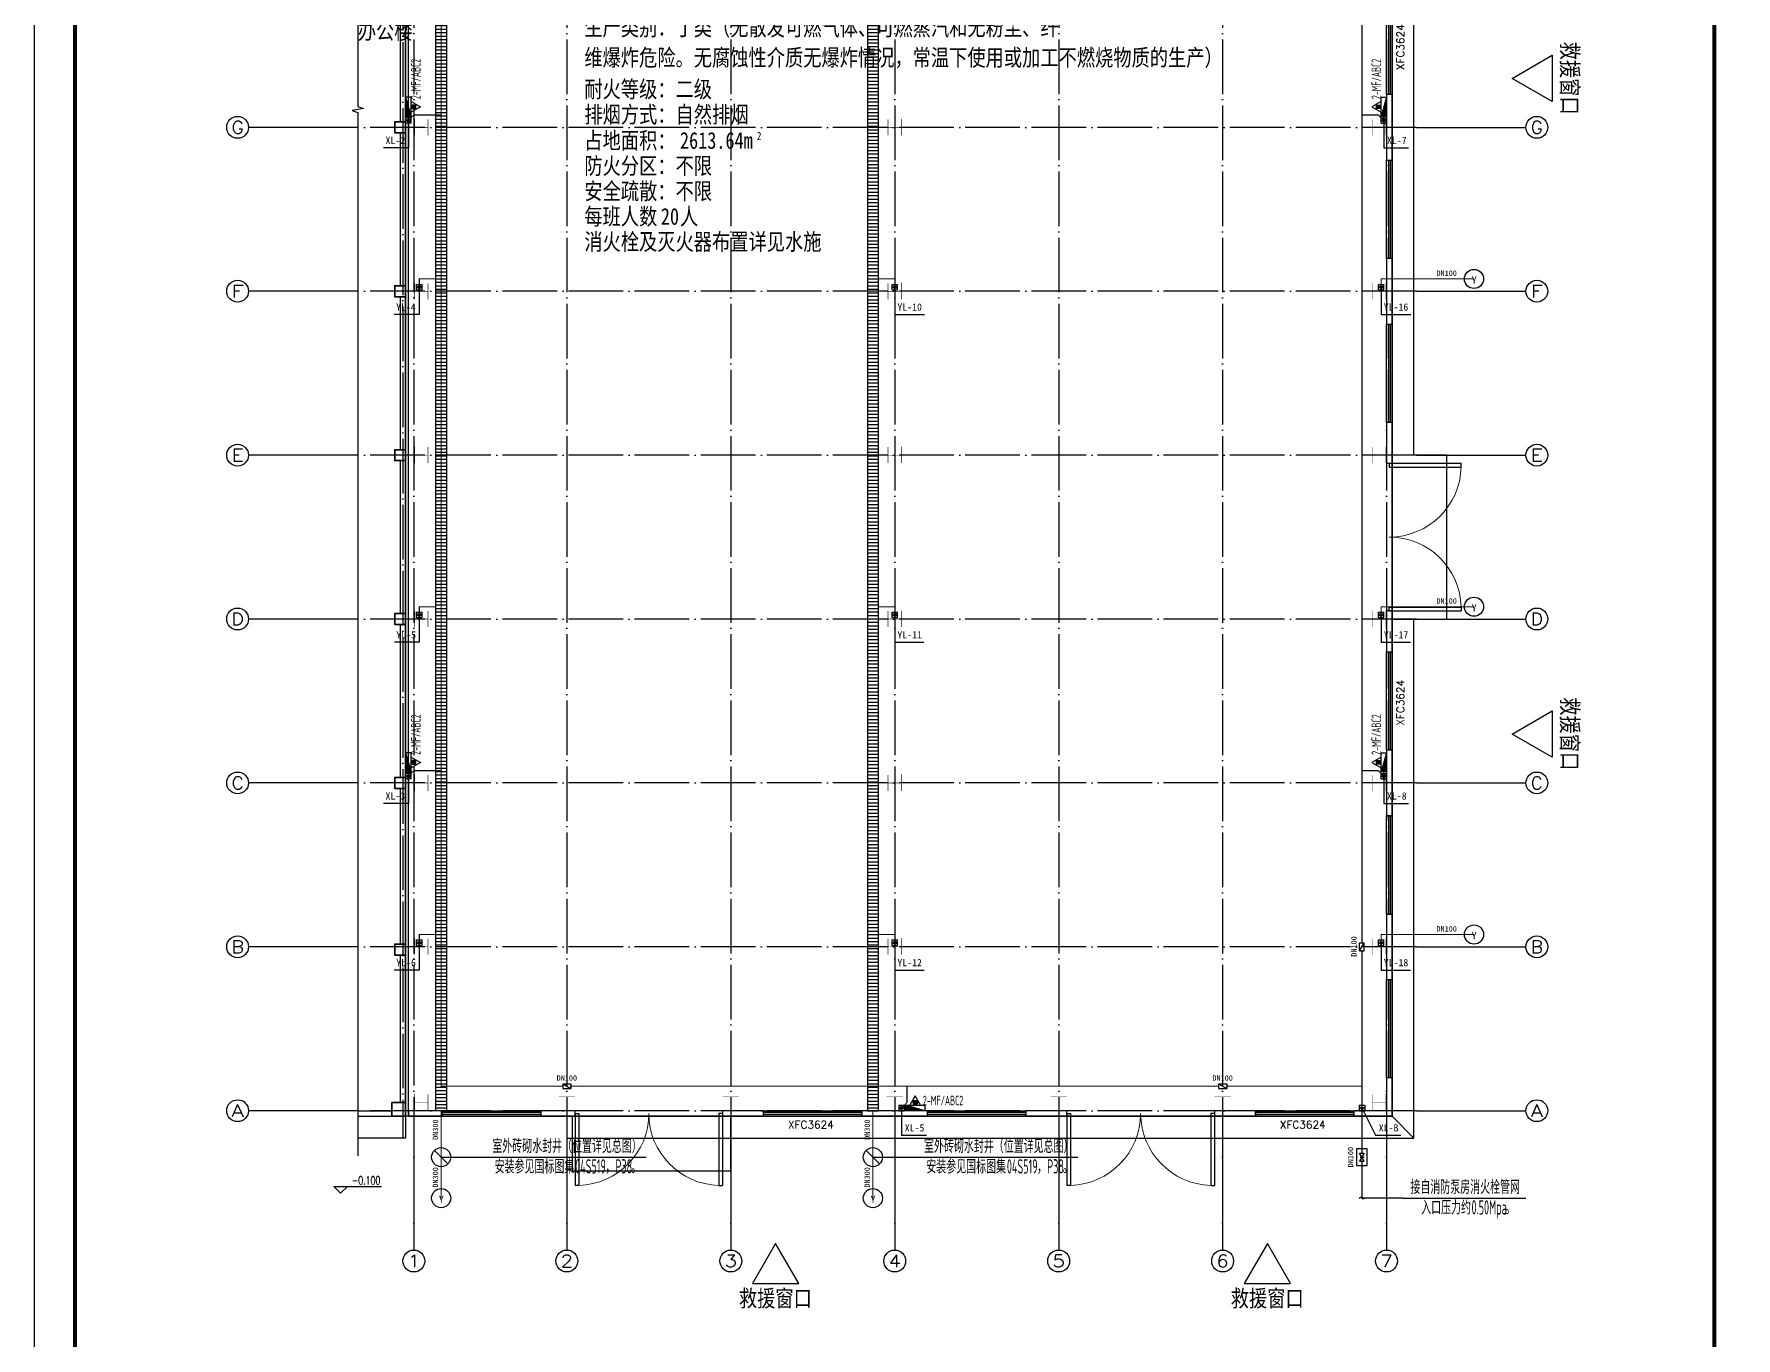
# Model space of a CAD drawing. Extents: x 12300 to 361047, y -1498650 to 1244242.
# Drawn here: x 230047 to 292334, y -12173 to 35561 of the extents above; entities that cross this region are included whole.
import ezdxf
from ezdxf.enums import TextEntityAlignment as Align

# ---------------------------------------------------------------- set-up
doc = ezdxf.new("R2010")
doc.units = 0
doc.header["$LTSCALE"] = 1000
doc.header["$MEASUREMENT"] = 0
doc.linetypes.add('DOTE', pattern=[2.42, 2, -0.2, 0.02, -0.2])
doc.layers.get('0').update_dxf_attribs({"color": 8, "linetype": 'CONTINUOUS'})
for name, color, linetype in [('00-辅助线', 8, 'CONTINUOUS'), ('AXIS', 8, 'CONTINUOUS'), ('AXIS_TEXT', 8, 'CONTINUOUS'), ('COLUMN', 9, 'CONTINUOUS'), ('DIM_ELEV', 8, 'CONTINUOUS'), ('DIM_SYMB', 8, 'CONTINUOUS'), ('DIM_消防', 1, 'CONTINUOUS'), ('DIM_雨水', 4, 'CONTINUOUS'), ('DOTE', 250, 'CONTINUOUS'), ('EQUIP_消火栓', 7, 'CONTINUOUS'), ('EQUIP_消防', 7, 'CONTINUOUS'), ('EQUIP_灭火器', 7, 'CONTINUOUS'), ('GROUND', 8, 'CONTINUOUS'), ('PIPE-消防', 1, 'TG_X'), ('PIPE-雨水', 4, 'TG_Y'), ('PUB_TEXT', 8, 'CONTINUOUS'), ('RAIL', 8, 'CONTINUOUS'), ('TEXT', 3, 'CONTINUOUS'), ('TEXT_消防', 1, 'CONTINUOUS'), ('TEXT_灭火器', 7, 'CONTINUOUS'), ('TEXT_雨水', 4, 'CONTINUOUS'), ('TWT_TITLE', 7, 'CONTINUOUS'), ('VALVE_消防', 7, 'CONTINUOUS'), ('VALVE_给水', 7, 'CONTINUOUS'), ('VPIPE-消防', 1, 'TG_X'), ('VPIPE-雨水', 4, 'TG_Y'), ('WALL', 8, 'CONTINUOUS'), ('WELL_TEXT', 7, 'CONTINUOUS'), ('WELL_雨水', 4, 'CONTINUOUS'), ('WINDOW', 8, 'CONTINUOUS'), ('WINDOW_TEXT', 8, 'CONTINUOUS'), ('集水坑', 6, 'CONTINUOUS')]:
    doc.layers.add(name, color=color, linetype=linetype)
doc.layers.add('柱', color=9, linetype='CONTINUOUS', lineweight=35)
doc.styles.add('_TCH_AXIS', font='COMPLEX', dxfattribs={"bigfont": 'GBCBIG'})
doc.styles.add('_TCH_DIM', font='SIMPLEX', dxfattribs={"bigfont": 'GBCBIG'})
doc.styles.add('_TCH_WINDOW', font='simplex_.ttf', dxfattribs={"height": 3.5, "bigfont": 'GBCBIG'})
doc.styles.add('_TWT_PIPEDN', font='', dxfattribs={"height": 3.5})
doc.styles.add('_TWT_SERIAL', font='', dxfattribs={"height": 3.5})
doc.styles.add('COMPLEX', font='COMPLEX')
doc.styles.get("Standard").update_dxf_attribs({"font": 'GBENOR', "bigfont": 'GBCBIG'})
doc.styles.add('TG_LINETYPE', font='', dxfattribs={"height": 1.5})
doc.styles.add('宋体(0.8)', font='', dxfattribs={"width": 0.8})
doc.styles.get('_TWT_PIPEDN').set_extended_font_data('SimSun')
doc.styles.get('_TWT_SERIAL').set_extended_font_data('SimSun')
doc.styles.get('TG_LINETYPE').set_extended_font_data('SimSun')
doc.styles.get('宋体(0.8)').set_extended_font_data('SimSun')
doc.linetypes.add('TG_RH', pattern='A,2,-0.3,["RH",TG_LINETYPE,S=0.1,R=0,X=-0.25,Y=-0.075],0', length=2.3)
doc.linetypes.add('TG_X', pattern='A,2,-0.3,["X",TG_LINETYPE,S=0.1,R=0,X=-0.2,Y=-0.075],0', length=2.3)
doc.linetypes.add('TG_Y', pattern='A,2,-0.3,["Y",TG_LINETYPE,S=0.1,R=0,X=-0.2,Y=-0.075],0', length=2.3)

# ---------------------------------------------------------------- blocks, each defined once
blk = doc.blocks.new('$WINLIB2D$00000001')
at = {"color": 0}
for points in [[(-0.5, 0.5), (-0.5, -0.5)], [(-0.5, 0.5), (0.5, 0.5)], [(0.5, -0.5), (0.5, 0.5)], [(0.5, 0.167), (-0.5, 0.167)], [(0.5, -0.167), (-0.5, -0.167)], [(-0.5, -0.5), (0.5, -0.5)]]:
    blk.add_lwpolyline(points, dxfattribs=at)
blk = doc.blocks.new('$DorLib2D$00000002')
for p, q in [((-0.5, 0), (-0.5, 0.4875)), ((-0.475, 0.4875), (-0.5, 0.4875)), ((-0.475, 0), (-0.475, 0.4875)), ((0.475, 0), (0.475, 0.4875)), ((0.475, 0.4875), (0.5, 0.4875)), ((0.5, 0), (0.5, 0.4875)), ((-0.5, 0), (-0.475, 0)), ((0.5, 0), (0.475, 0))]:
    blk.add_line(p, q)
at = {"lineweight": 13}
for centre, start, end in [((-0.4875, 0), 0, 88.53072), ((0.4875, 0), 91.46928, 180)]:
    blk.add_arc(centre, 0.4875, start, end, dxfattribs=at)
blk = doc.blocks.new('_FZHK')
blk.add_lwpolyline([(-0.5, -0.5), (0.5, -0.5), (0.5, 0.5), (-0.5, 0.5)], close=True)
blk = doc.blocks.new('_AXISO')
blk.add_circle((0, 0), 0.5)
at = {"layer": 'AXIS_TEXT', "style": 'COMPLEX', "width": 1.041667}
blk.add_attdef('A', text='', height=0.56, dxfattribs=at).set_placement((-0.25, -0.28), (0.25, -0.28), align=Align.FIT)
blk = doc.blocks.new('1F-CF')
h = blk.add_hatch()
h.set_pattern_fill('ANSI31', color=256, scale=80, angle=495, style=0)
h.set_pattern_definition([(180, (1167489.4, 93781.66), (-6e-14, -127), [])])
h.paths.add_polyline_path([(406204, -8420), (406604, -8420), (406604, 63580), (406204, 63580)])
h = blk.add_hatch()
h.set_pattern_fill('ANSI31', color=256, scale=80, angle=495, style=0)
h.set_pattern_definition([(180, (1167789.4, 93781.66), (-6e-14, -127), [])])
h.paths.add_polyline_path([(422404, -8420), (422004, -8420), (422004, 63580), (422404, 63580)])
for points in [[(406604, 63580), (406604, -8420), (406204, -8420), (406204, 63580)], [(422004, 63580), (422004, -8420), (422404, -8420), (422404, 63580)]]:
    blk.add_lwpolyline(points)
at = {"flags": 128}
for points in [[(445600, 29370), (447066, 30216), (447066, 28523)], [(445600, 5370), (447066, 6216), (447066, 4523)], [(418644, -13275), (417798, -14742), (419491, -14742)], [(436644, -13275), (435798, -14742), (437491, -14742)]]:
    blk.add_lwpolyline(points, close=True, dxfattribs=at)
at = {"ltscale": 10, "const_width": 20}
for points in [[(405432, 27306), (405432, 27891)], [(405432, 27306), (405432, 27891)], [(405432, 27306), (405432, 27891)], [(405432, 27304), (405432, 27889)], [(405432, 27288), (405432, 27873)], [(405432, 27288), (405432, 27873)], [(405919, 27580), (405432, 27580)], [(405919, 27288), (405919, 27873)], [(422760, 27288), (422760, 27873)], [(422760, 27580), (423248, 27580)], [(423248, 27306), (423248, 27891)], [(423248, 27306), (423248, 27891)], [(423248, 27306), (423248, 27891)], [(423248, 27304), (423248, 27889)], [(423248, 27288), (423248, 27873)], [(423248, 27288), (423248, 27873)], [(440488, 27288), (440488, 27873)], [(440488, 27580), (440976, 27580)], [(440976, 27306), (440976, 27891)], [(440976, 27306), (440976, 27891)], [(440976, 27306), (440976, 27891)], [(440976, 27304), (440976, 27889)], [(440976, 27288), (440976, 27873)], [(440976, 27288), (440976, 27873)], [(405432, 21306), (405432, 21891)], [(405432, 21306), (405432, 21891)], [(405432, 21306), (405432, 21891)], [(405432, 21304), (405432, 21889)], [(405432, 21288), (405432, 21873)], [(405432, 21288), (405432, 21873)], [(405919, 21288), (405919, 21873)], [(422760, 21288), (422760, 21873)], [(423248, 21306), (423248, 21891)], [(423248, 21306), (423248, 21891)], [(423248, 21306), (423248, 21891)], [(423248, 21304), (423248, 21889)], [(423248, 21288), (423248, 21873)], [(423248, 21288), (423248, 21873)], [(440488, 21288), (440488, 21873)], [(440976, 21306), (440976, 21891)], [(440976, 21306), (440976, 21891)], [(440976, 21306), (440976, 21891)], [(440976, 21304), (440976, 21889)], [(440976, 21288), (440976, 21873)], [(440976, 21288), (440976, 21873)], [(405919, 21580), (405432, 21580)], [(422760, 21580), (423248, 21580)], [(440488, 21580), (440976, 21580)], [(405432, 15306), (405432, 15891)], [(405432, 15306), (405432, 15891)], [(405432, 15306), (405432, 15891)], [(405432, 15304), (405432, 15889)], [(405432, 15288), (405432, 15873)], [(405432, 15288), (405432, 15873)], [(405919, 15580), (405432, 15580)], [(405919, 15288), (405919, 15873)], [(422760, 15288), (422760, 15873)], [(422760, 15580), (423248, 15580)], [(423248, 15306), (423248, 15891)], [(423248, 15306), (423248, 15891)], [(423248, 15306), (423248, 15891)], [(423248, 15304), (423248, 15889)], [(423248, 15288), (423248, 15873)], [(423248, 15288), (423248, 15873)], [(440488, 15288), (440488, 15873)], [(440488, 15580), (440976, 15580)], [(440976, 15306), (440976, 15891)], [(440976, 15306), (440976, 15891)], [(440976, 15306), (440976, 15891)], [(440976, 15304), (440976, 15889)], [(440976, 15288), (440976, 15873)], [(440976, 15288), (440976, 15873)], [(405432, 9306), (405432, 9891)], [(405432, 9306), (405432, 9891)], [(405432, 9306), (405432, 9891)], [(405432, 9304), (405432, 9889)], [(405432, 9288), (405432, 9873)], [(405432, 9288), (405432, 9873)], [(405919, 9580), (405432, 9580)], [(405919, 9288), (405919, 9873)], [(422760, 9288), (422760, 9873)], [(422760, 9580), (423248, 9580)], [(423248, 9306), (423248, 9891)], [(423248, 9306), (423248, 9891)], [(423248, 9306), (423248, 9891)], [(423248, 9304), (423248, 9889)], [(423248, 9288), (423248, 9873)], [(423248, 9288), (423248, 9873)], [(440488, 9288), (440488, 9873)], [(440488, 9580), (440976, 9580)], [(440976, 9306), (440976, 9891)], [(440976, 9306), (440976, 9891)], [(440976, 9306), (440976, 9891)], [(440976, 9304), (440976, 9889)], [(440976, 9288), (440976, 9873)], [(440976, 9288), (440976, 9873)], [(405432, 3306), (405432, 3891)], [(405432, 3306), (405432, 3891)], [(405432, 3306), (405432, 3891)], [(405432, 3304), (405432, 3889)], [(405432, 3288), (405432, 3873)], [(405432, 3288), (405432, 3873)], [(405919, 3288), (405919, 3873)], [(422760, 3288), (422760, 3873)], [(423248, 3306), (423248, 3891)], [(423248, 3306), (423248, 3891)], [(423248, 3306), (423248, 3891)], [(423248, 3304), (423248, 3889)], [(423248, 3288), (423248, 3873)], [(423248, 3288), (423248, 3873)], [(440488, 3288), (440488, 3873)], [(440976, 3306), (440976, 3891)], [(440976, 3306), (440976, 3891)], [(440976, 3306), (440976, 3891)], [(440976, 3304), (440976, 3889)], [(440976, 3288), (440976, 3873)], [(440976, 3288), (440976, 3873)], [(405919, 3580), (405432, 3580)], [(422760, 3580), (423248, 3580)], [(440488, 3580), (440976, 3580)], [(405432, -2694), (405432, -2109)], [(405432, -2694), (405432, -2109)], [(405432, -2694), (405432, -2109)], [(405432, -2696), (405432, -2111)], [(405432, -2712), (405432, -2127)], [(405432, -2712), (405432, -2127)], [(405919, -2420), (405432, -2420)], [(405919, -2712), (405919, -2127)], [(422760, -2712), (422760, -2127)], [(422760, -2420), (423248, -2420)], [(423248, -2694), (423248, -2109)], [(423248, -2694), (423248, -2109)], [(423248, -2694), (423248, -2109)], [(423248, -2696), (423248, -2111)], [(423248, -2712), (423248, -2127)], [(423248, -2712), (423248, -2127)], [(440488, -2712), (440488, -2127)], [(440488, -2420), (440976, -2420)], [(440976, -2694), (440976, -2109)], [(440976, -2694), (440976, -2109)], [(440976, -2694), (440976, -2109)], [(440976, -2696), (440976, -2111)], [(440976, -2712), (440976, -2127)], [(440976, -2712), (440976, -2127)], [(405432, -8381), (405432, -7796)], [(405432, -8381), (405432, -7796)], [(405432, -8381), (405432, -7796)], [(405432, -8383), (405432, -7798)], [(405432, -8399), (405432, -7814)], [(405432, -8399), (405432, -7815)], [(405919, -8107), (405432, -8107)], [(405919, -8399), (405919, -7814)], [(411296, -7910), (410711, -7910)], [(411004, -7910), (411004, -8398)], [(417296, -7910), (416711, -7910)], [(417004, -7910), (417004, -8398)], [(423296, -7910), (422711, -7910)], [(423004, -7910), (423004, -8398)], [(429296, -7910), (428711, -7910)], [(429004, -7910), (429004, -8398)], [(435296, -7910), (434711, -7910)], [(435004, -7910), (435004, -8398)], [(440488, -8399), (440488, -7814)], [(440488, -8107), (440976, -8107)], [(440976, -8381), (440976, -7796)], [(440976, -8381), (440976, -7796)], [(440976, -8381), (440976, -7796)], [(440976, -8383), (440976, -7798)], [(440976, -8399), (440976, -7814)], [(440976, -8399), (440976, -7815)], [(411278, -8398), (410693, -8398)], [(411278, -8398), (410693, -8398)], [(411278, -8398), (410693, -8398)], [(411280, -8398), (410695, -8398)], [(411296, -8398), (410711, -8398)], [(411296, -8398), (410711, -8398)], [(417278, -8398), (416693, -8398)], [(417278, -8398), (416693, -8398)], [(417278, -8398), (416693, -8398)], [(417280, -8398), (416695, -8398)], [(417296, -8398), (416711, -8398)], [(417296, -8398), (416711, -8398)], [(423278, -8398), (422693, -8398)], [(423278, -8398), (422693, -8398)], [(423278, -8398), (422693, -8398)], [(423280, -8398), (422695, -8398)], [(423296, -8398), (422711, -8398)], [(423296, -8398), (422711, -8398)], [(429278, -8398), (428693, -8398)], [(429278, -8398), (428693, -8398)], [(429278, -8398), (428693, -8398)], [(429280, -8398), (428695, -8398)], [(429296, -8398), (428711, -8398)], [(429296, -8398), (428711, -8398)], [(435278, -8398), (434693, -8398)], [(435278, -8398), (434693, -8398)], [(435278, -8398), (434693, -8398)], [(435280, -8398), (434695, -8398)], [(435296, -8398), (434711, -8398)], [(435296, -8398), (434711, -8398)]]:
    blk.add_lwpolyline(points, dxfattribs=at)
at = {"layer": 'AXIS'}
for p, q in [((403354, 27580), (399354, 27580)), ((442104, 27580), (446104, 27580)), ((403354, 21580), (399354, 21580)), ((442104, 21580), (446104, 21580)), ((403354, 15580), (399354, 15580)), ((442104, 15580), (446104, 15580)), ((403354, 9580), (399354, 9580)), ((442104, 9580), (446104, 9580)), ((403354, 3580), (399354, 3580)), ((442104, 3580), (446104, 3580)), ((403354, -2420), (399354, -2420)), ((442104, -2420), (446104, -2420)), ((403354, -8420), (399354, -8420)), ((442104, -8420), (446104, -8420)), ((405404, -9520), (405404, -13520)), ((411004, -9520), (411004, -13520)), ((417004, -9520), (417004, -13520)), ((423004, -9520), (423004, -13520)), ((429004, -9520), (429004, -13520)), ((435004, -9520), (435004, -13520)), ((441004, -9520), (441004, -13520))]:
    blk.add_line(p, q, dxfattribs=at)
at = {"layer": 'DIM_ELEV'}
for p, q in [((402725, -11438), (402475, -11188)), ((402475, -11188), (404225, -11188)), ((402725, -11438), (402975, -11188))]:
    blk.add_line(p, q, dxfattribs=at)
at = {"layer": 'DIM_SYMB'}
blk.add_lwpolyline([(403354, 66533), (403354, 28344), (403564, 28268), (403144, 28194), (403354, 28119), (403354, -10070)], dxfattribs=at)
at = {"layer": 'DOTE', "linetype": 'DOTE'}
for p, q in [((405004, 64580), (405004, -9420)), ((405404, 64680), (405404, -13520)), ((411004, 64680), (411004, -13520)), ((417004, 64680), (417004, -13520)), ((423004, 64680), (423004, -13520)), ((429004, 64680), (429004, -13520)), ((435004, 64680), (435004, -13520)), ((441004, 64680), (441004, -13520)), ((442104, 27580), (403354, 27580)), ((442104, 21580), (403354, 21580)), ((442104, 15580), (403354, 15580)), ((442104, 9580), (403354, 9580)), ((442104, 3580), (403354, 3580)), ((442104, -2420), (403354, -2420)), ((442104, -8420), (403354, -8420))]:
    blk.add_line(p, q, dxfattribs=at)
at = {"layer": 'GROUND'}
for p, q in [((441204, -8620), (441204, 63780)), ((442004, 15580), (442004, 39580)), ((442004, -8620), (442004, 9580)), ((403354, -8620), (404704, -8620)), ((405104, -8620), (405104, -9420)), ((405204, -8620), (441204, -8620)), ((441204, -8620), (442004, -9420)), ((442004, -9420), (442004, -8620)), ((405104, -9420), (403354, -9420)), ((411004, -9420), (442004, -9420))]:
    blk.add_line(p, q, dxfattribs=at)
blk.add_lwpolyline([(405104, 63780), (441204, 63780), (441204, -8620), (405104, -8620)], close=True, dxfattribs=at)
at = {"layer": 'RAIL', "ltscale": 0.5}
for p, q in [((405104, -8620), (405104, 63780)), ((405204, -8620), (405204, 63780)), ((405204, -8620), (405204, -8420))]:
    blk.add_line(p, q, dxfattribs=at)
for points in [[(441204, 15580), (441204, 9580), (443204, 9580), (443204, 15580)], [(411204, -10620), (417004, -10620), (417004, -8620), (411204, -8620)]]:
    blk.add_lwpolyline(points, close=True, dxfattribs=at)
at = {"layer": 'WALL'}
for p, q in [((404904, 33380), (404904, 27780)), ((405104, 33380), (405104, 27780)), ((441204, 28780), (441004, 28780)), ((441004, 28780), (441004, 26380)), ((441204, 26380), (441204, 28780)), ((404904, 27380), (404904, 21780)), ((405104, 27380), (405104, 21780)), ((441004, 26380), (441204, 26380)), ((441204, 22780), (441004, 22780)), ((441004, 22780), (441004, 20380)), ((441204, 20380), (441204, 22780)), ((404904, 21380), (404904, 15780)), ((405104, 21380), (405104, 15780)), ((441004, 20380), (441204, 20380)), ((441204, 16780), (441004, 16780)), ((441004, 16780), (441004, 15280)), ((441204, 15280), (441204, 16780)), ((404904, 15380), (404904, 9780)), ((405104, 15380), (405104, 9780)), ((441004, 15280), (441204, 15280)), ((404904, 9380), (404904, 3780)), ((405104, 9380), (405104, 3780)), ((441204, 9880), (441004, 9880)), ((441004, 9880), (441004, 8380)), ((441204, 8380), (441204, 9880)), ((441004, 8380), (441204, 8380)), ((441204, 4780), (441004, 4780)), ((441004, 4780), (441004, 2380)), ((441204, 2380), (441204, 4780)), ((404904, 3380), (404904, -2320)), ((405104, 3380), (405104, -2320)), ((441004, 2380), (441204, 2380)), ((441204, -1220), (441004, -1220)), ((441004, -1220), (441004, -3620)), ((441204, -3620), (441204, -1220)), ((404904, -2720), (404904, -8120)), ((405104, -2720), (405104, -8120)), ((441004, -3620), (441204, -3620)), ((441204, -7220), (441004, -7220)), ((441004, -7220), (441004, -8420)), ((441204, -8620), (441204, -7220)), ((403354, -8420), (404604, -8420)), ((403354, -8420), (403354, -8620)), ((403354, -8620), (404604, -8620)), ((406454, -8420), (405204, -8420)), ((405204, -8420), (405204, -8620)), ((405204, -8620), (406454, -8620)), ((406454, -8620), (406454, -8420)), ((411304, -8420), (410054, -8420)), ((410054, -8420), (410054, -8620)), ((410054, -8620), (411304, -8620)), ((411304, -8620), (411304, -8420)), ((418204, -8420), (416704, -8420)), ((416704, -8420), (416704, -8620)), ((416704, -8620), (418204, -8620)), ((418204, -8620), (418204, -8420)), ((424204, -8420), (421804, -8420)), ((421804, -8420), (421804, -8620)), ((421804, -8620), (424204, -8620)), ((424204, -8620), (424204, -8420)), ((429304, -8420), (427804, -8420)), ((427804, -8420), (427804, -8620)), ((427804, -8620), (429304, -8620)), ((429304, -8620), (429304, -8420)), ((436204, -8420), (434704, -8420)), ((434704, -8420), (434704, -8620)), ((434704, -8620), (436204, -8620)), ((436204, -8620), (436204, -8420)), ((441004, -8420), (439804, -8420)), ((439804, -8420), (439804, -8620)), ((439804, -8620), (441204, -8620))]:
    blk.add_line(p, q, dxfattribs=at)
at = {"layer": '柱', "ltscale": 1}
for points in [[(405104, 27380), (405104, 27780), (404704, 27780), (404704, 27380)], [(405104, 21380), (405104, 21780), (404704, 21780), (404704, 21380)], [(405104, 15380), (405104, 15780), (404704, 15780), (404704, 15380)], [(405104, 9380), (405104, 9780), (404704, 9780), (404704, 9380)], [(405104, 3380), (405104, 3780), (404704, 3780), (404704, 3380)], [(405104, -2720), (405104, -2320), (404704, -2320), (404704, -2720)], [(405104, -8620), (405104, -8120), (404604, -8120), (404604, -8620)]]:
    blk.add_lwpolyline(points, close=True, dxfattribs=at)
at = {"layer": 'AXIS'}
ref = blk.add_blockref('_AXISO', (398954, 27580), dxfattribs=dict(at, xscale=800, yscale=800, zscale=800))
ref.add_attrib('A', 'G', dxfattribs={"layer": 'AXIS_TEXT', "height": 453, "style": '_TCH_AXIS', "width": 1.166667}).set_placement((398728, 27354), (399180, 27354), align=Align.FIT)
ref = blk.add_blockref('_AXISO', (446504, 27580), dxfattribs=dict(at, xscale=800, yscale=800, zscale=800))
ref.add_attrib('A', 'G', dxfattribs={"layer": 'AXIS_TEXT', "height": 453, "style": '_TCH_AXIS', "width": 1.166667}).set_placement((446278, 27354), (446730, 27354), align=Align.FIT)
ref = blk.add_blockref('_AXISO', (398954, 21580), dxfattribs=dict(at, xscale=800, yscale=800, zscale=800))
ref.add_attrib('A', 'F', dxfattribs={"layer": 'AXIS_TEXT', "height": 453, "style": '_TCH_AXIS', "width": 1.3125}).set_placement((398728, 21354), (399180, 21354), align=Align.FIT)
ref = blk.add_blockref('_AXISO', (446504, 21580), dxfattribs=dict(at, xscale=800, yscale=800, zscale=800))
ref.add_attrib('A', 'F', dxfattribs={"layer": 'AXIS_TEXT', "height": 453, "style": '_TCH_AXIS', "width": 1.3125}).set_placement((446278, 21354), (446730, 21354), align=Align.FIT)
ref = blk.add_blockref('_AXISO', (398954, 15580), dxfattribs=dict(at, xscale=800, yscale=800, zscale=800))
ref.add_attrib('A', 'E', dxfattribs={"layer": 'AXIS_TEXT', "height": 453, "style": '_TCH_AXIS', "width": 1.3125}).set_placement((398728, 15354), (399180, 15354), align=Align.FIT)
ref = blk.add_blockref('_AXISO', (446504, 15580), dxfattribs=dict(at, xscale=800, yscale=800, zscale=800))
ref.add_attrib('A', 'E', dxfattribs={"layer": 'AXIS_TEXT', "height": 453, "style": '_TCH_AXIS', "width": 1.3125}).set_placement((446278, 15354), (446730, 15354), align=Align.FIT)
ref = blk.add_blockref('_AXISO', (398954, 9580), dxfattribs=dict(at, xscale=800, yscale=800, zscale=800))
ref.add_attrib('A', 'D', dxfattribs={"layer": 'AXIS_TEXT', "height": 453, "style": '_TCH_AXIS', "width": 1.235294}).set_placement((398728, 9354), (399180, 9354), align=Align.FIT)
ref = blk.add_blockref('_AXISO', (446504, 9580), dxfattribs=dict(at, xscale=800, yscale=800, zscale=800))
ref.add_attrib('A', 'D', dxfattribs={"layer": 'AXIS_TEXT', "height": 453, "style": '_TCH_AXIS', "width": 1.235294}).set_placement((446278, 9354), (446730, 9354), align=Align.FIT)
ref = blk.add_blockref('_AXISO', (398954, 3580), dxfattribs=dict(at, xscale=800, yscale=800, zscale=800))
ref.add_attrib('A', 'C', dxfattribs={"layer": 'AXIS_TEXT', "height": 453, "style": '_TCH_AXIS', "width": 1.4}).set_placement((398728, 3354), (399180, 3354), align=Align.FIT)
ref = blk.add_blockref('_AXISO', (446504, 3580), dxfattribs=dict(at, xscale=800, yscale=800, zscale=800))
ref.add_attrib('A', 'C', dxfattribs={"layer": 'AXIS_TEXT', "height": 453, "style": '_TCH_AXIS', "width": 1.4}).set_placement((446278, 3354), (446730, 3354), align=Align.FIT)
ref = blk.add_blockref('_AXISO', (398954, -2420), dxfattribs=dict(at, xscale=800, yscale=800, zscale=800))
ref.add_attrib('A', 'B', dxfattribs={"layer": 'AXIS_TEXT', "height": 453, "style": '_TCH_AXIS', "width": 1.235294}).set_placement((398728, -2646), (399180, -2646), align=Align.FIT)
ref = blk.add_blockref('_AXISO', (446504, -2420), dxfattribs=dict(at, xscale=800, yscale=800, zscale=800))
ref.add_attrib('A', 'B', dxfattribs={"layer": 'AXIS_TEXT', "height": 453, "style": '_TCH_AXIS', "width": 1.235294}).set_placement((446278, -2646), (446730, -2646), align=Align.FIT)
ref = blk.add_blockref('_AXISO', (398954, -8420), dxfattribs=dict(at, xscale=800, yscale=800, zscale=800))
ref.add_attrib('A', 'A', dxfattribs={"layer": 'AXIS_TEXT', "height": 453, "style": '_TCH_AXIS', "width": 1.166667}).set_placement((398728, -8646), (399180, -8646), align=Align.FIT)
ref = blk.add_blockref('_AXISO', (446504, -8420), dxfattribs=dict(at, xscale=800, yscale=800, zscale=800))
ref.add_attrib('A', 'A', dxfattribs={"layer": 'AXIS_TEXT', "height": 453, "style": '_TCH_AXIS', "width": 1.166667}).set_placement((446278, -8646), (446730, -8646), align=Align.FIT)
ref = blk.add_blockref('_AXISO', (405404, -13920), dxfattribs=dict(at, xscale=800, yscale=800, zscale=800))
ref.add_attrib('A', '1', dxfattribs={"layer": 'AXIS_TEXT', "height": 453, "style": '_TCH_AXIS', "width": 2.333333}).set_placement((405178, -14146), (405630, -14146), align=Align.FIT)
ref = blk.add_blockref('_AXISO', (411004, -13920), dxfattribs=dict(at, xscale=800, yscale=800, zscale=800))
ref.add_attrib('A', '2', dxfattribs={"layer": 'AXIS_TEXT', "height": 453, "style": '_TCH_AXIS', "width": 1.5}).set_placement((410778, -14146), (411230, -14146), align=Align.FIT)
ref = blk.add_blockref('_AXISO', (417004, -13920), dxfattribs=dict(at, xscale=800, yscale=800, zscale=800))
ref.add_attrib('A', '3', dxfattribs={"layer": 'AXIS_TEXT', "height": 453, "style": '_TCH_AXIS', "width": 1.5}).set_placement((416778, -14146), (417230, -14146), align=Align.FIT)
ref = blk.add_blockref('_AXISO', (423004, -13920), dxfattribs=dict(at, xscale=800, yscale=800, zscale=800))
ref.add_attrib('A', '4', dxfattribs={"layer": 'AXIS_TEXT', "height": 453, "style": '_TCH_AXIS', "width": 1.3125}).set_placement((422778, -14146), (423230, -14146), align=Align.FIT)
ref = blk.add_blockref('_AXISO', (429004, -13920), dxfattribs=dict(at, xscale=800, yscale=800, zscale=800))
ref.add_attrib('A', '5', dxfattribs={"layer": 'AXIS_TEXT', "height": 453, "style": '_TCH_AXIS', "width": 1.5}).set_placement((428778, -14146), (429230, -14146), align=Align.FIT)
ref = blk.add_blockref('_AXISO', (435004, -13920), dxfattribs=dict(at, xscale=800, yscale=800, zscale=800))
ref.add_attrib('A', '6', dxfattribs={"layer": 'AXIS_TEXT', "height": 453, "style": '_TCH_AXIS', "width": 1.5}).set_placement((434778, -14146), (435230, -14146), align=Align.FIT)
ref = blk.add_blockref('_AXISO', (441004, -13920), dxfattribs=dict(at, xscale=800, yscale=800, zscale=800))
ref.add_attrib('A', '7', dxfattribs={"layer": 'AXIS_TEXT', "height": 453, "style": '_TCH_AXIS', "width": 1.5}).set_placement((440778, -14146), (441230, -14146), align=Align.FIT)
at = {"layer": 'COLUMN'}
for p, xscale, yscale, zscale in [((404904, 27580), 400, 400, 400), ((404904, 21580), 400, 400, 400), ((404904, 15580), 400, 400, 400), ((404904, 9580), 400, 400, 400), ((404904, 3580), 400, 400, 400), ((404904, -2520), 400, 400, 400), ((404854, -8370), 500.000000004773, 500.0078124994179, 500.0078124994179)]:
    blk.add_blockref('_FZHK', p, dxfattribs=dict(at, xscale=xscale, yscale=yscale, zscale=zscale))
at = {"layer": 'WINDOW'}
ref = blk.add_blockref('$WINLIB2D$00000001', (441104, 30580), dxfattribs=dict(at, xscale=3600, yscale=-200, zscale=3600, rotation=90))
ref.add_attrib('A', 'XFC3624', (441654, 29677), dxfattribs={"layer": 'WINDOW_TEXT', "height": 281, "rotation": 90, "style": '_TCH_WINDOW'})
at = {"layer": 'WINDOW', "rotation": 90}
for name, p, xscale, yscale, zscale in [('$WINLIB2D$00000001', (441104, 24580), 3600, -200, 3600), ('$WINLIB2D$00000001', (441104, 18580), 3600, -200, 3600), ('$DorLib2D$00000002', (441104, 12580), 5400, -5400, 5400), ('$WINLIB2D$00000001', (441104, 580), 3600, 200, 3600), ('$WINLIB2D$00000001', (441104, -5420), 3600, -200, 3600)]:
    blk.add_blockref(name, p, dxfattribs=dict(at, xscale=xscale, yscale=yscale, zscale=zscale))
at = {"layer": 'WINDOW'}
ref = blk.add_blockref('$WINLIB2D$00000001', (441104, 6580), dxfattribs=dict(at, xscale=3600, yscale=-200, zscale=3600, rotation=90))
ref.add_attrib('A', 'XFC3624', (441654, 5677), dxfattribs={"layer": 'WINDOW_TEXT', "height": 281, "rotation": 90, "style": '_TCH_WINDOW'})
for name, p, xscale, yscale, zscale in [('$WINLIB2D$00000001', (408254, -8520), 3600, -200, 3600), ('$DorLib2D$00000002', (414004, -8520), 5400, -5400, 5400), ('$WINLIB2D$00000001', (426004, -8520), 3600, -200, 3600), ('$DorLib2D$00000002', (432004, -8520), 5400, -5400, 5400)]:
    blk.add_blockref(name, p, dxfattribs=dict(at, xscale=xscale, yscale=yscale, zscale=zscale))
ref = blk.add_blockref('$WINLIB2D$00000001', (420004, -8520), dxfattribs=dict(at, xscale=3600, yscale=-200, zscale=3600))
ref.add_attrib('A', 'XFC3624', (419100, -9070), dxfattribs={"layer": 'WINDOW_TEXT', "height": 281, "style": '_TCH_WINDOW'})
ref = blk.add_blockref('$WINLIB2D$00000001', (438004, -8520), dxfattribs=dict(at, xscale=3600, yscale=200, zscale=3600))
ref.add_attrib('A', 'XFC3624', (437100, -9070), dxfattribs={"layer": 'WINDOW_TEXT', "height": 281, "style": '_TCH_WINDOW'})
at = {"layer": 'DIM_ELEV', "style": '_TCH_DIM', "width": 0.705882}
blk.add_text('-0.100', height=297.5, dxfattribs=at).set_placement((403135, -11118))
at = {"layer": 'PUB_TEXT', "style": '宋体(0.8)', "width": 0.8}
for s, height, p in [('办公楼', 611.8, (403354, 30806)), ('生产类别：丁类（无散发可燃气体、可燃蒸汽和无粉尘、纤', 611.77, (411644, 30938, 0)), ('维爆炸危险。无腐蚀性介质无爆炸情况，常温下使用或加工不燃烧物质的生产）', 611.77, (411644, 29829, 0)), ('耐火等级：二级', 611.8, (411644, 28672, 0)), ('排烟方式：自然排烟', 611.8, (411644, 27745, 0)), ('占地面积：', 611.8, (411644, 26794, 0)), ('2', 306, (417956, 27114, 0)), ('2613.64m', 611.8, (415144, 26794, 0)), ('防火分区：不限', 611.8, (411644, 25867, 0)), ('安全疏散：不限', 611.8, (411644, 24940, 0)), ('每班人数', 611.8, (411644, 24014, 0)), ('20', 611.8, (414444, 24014, 0)), ('人', 612, (415144, 24014, 0)), ('消火栓及灭火器布置详见水施', 611.77, (411644, 23087, 0)), ('救援窗口', 611.8, (417300, -15593, 0)), ('救援窗口', 611.8, (435300, -15593, 0))]:
    blk.add_text(s, height=height, dxfattribs=at).set_placement(p)
for p in [(447408, 30714, 0), (447408, 6714, 0)]:
    blk.add_text('救援窗口', height=611.8, rotation=270, dxfattribs=at).set_placement(p)
blk = doc.blocks.new('wsgdwei')
at = {"layer": '00-辅助线', "color": 0}
for p, q in [((832438, 327576), (832438, 327376)), ((832438, 327576), (832638, 327576)), ((832438, 327476), (832638, 327476)), ((832438, 327376), (832638, 327376)), ((832538, 327576), (832538, 327376)), ((832638, 327576), (832638, 327376))]:
    blk.add_line(p, q, dxfattribs=at)
blk = doc.blocks.new('$TWTSYS$00000187')
blk.add_circle((0, 0, 0), 0.5)
blk = doc.blocks.new('$TWTSYS$00000190')
blk.add_line((0, 0.5, 0), (0, -0.5, 0))
blk.add_circle((0, 0, 0), 0.5)
blk = doc.blocks.new('$TwtSys$00000434')
for p, q in [((-0.5, 0.5), (-0.5, -0.5)), ((-0.5, -0.5), (0.5, 0.5)), ((0.5, 0.5), (-0.5, 0.5)), ((0.5, -0.5), (0.5, 0.5)), ((-0.5, -0.5), (0.5, -0.5))]:
    blk.add_line(p, q)
blk.add_solid([(0.5, -0.5), (0.5, 0.5), (-0.5, -0.5)])
blk = doc.blocks.new('$TwtSys$00000546')
h = blk.add_hatch()
h.set_pattern_fill('ANSI31', color=256, scale=200, style=0)
h.set_pattern_definition([(45, (-38543.802, -6670.83), (-17.67767, 17.67767), [])])
h.paths.add_polyline_path([(-65, 174), (65, 174), (65, 44), (-65, 44)])
for points in [[(0, 344), (-198, 0), (198, 0)], [(-65, 174), (65, 174), (65, 44), (-65, 44)]]:
    blk.add_lwpolyline(points, close=True)
blk = doc.blocks.new('$VALVE$00000296')
for points in [[(-125, 72), (-125, -72), (125, 72), (125, -72), (-125, 72)], [(0, 60), (0, -64)]]:
    blk.add_lwpolyline(points)
for p in [(-125, 0), (125, 0)]:
    blk.add_point(p)
blk = doc.blocks.new('$TwtSys$00000132')
at = {"elevation": 0}
blk.add_lwpolyline([(7, -101, -0.575183), (0, 0, 0.604745), (-11, 101, 16.924828)], format="xyb", dxfattribs=at)
blk = doc.blocks.new('$VALVE$00000316')
for p, q in [((-125, 72), (125, -72)), ((-125, 72), (-125, -72)), ((-125, 72), (125, 72)), ((125, 72), (125, -72)), ((-125, -72), (125, -72))]:
    blk.add_line(p, q)
at = {"const_width": 21.1}
blk.add_lwpolyline([(-11, 0, 1), (11, 0, 1)], format="xyb", close=True, dxfattribs=at)
for p in [(-125, 0), (125, 0)]:
    blk.add_point(p)
at = {"color": 7, "flags": 9}
for tag in ['XSIZE', 'YSIZE']:
    blk.add_attdef(tag, (0, 0), '', height=0.5, dxfattribs=at)

msp = doc.modelspace()

# ---------------------------------------------------------------- hatches: boundary and pattern name
at = {"layer": 'PIPE-消防'}
for points in [[(243946.8, 32596.1), (243932.7, 32610.3), (243938.5, 32616.1)], [(243946.8, 32596.1), (243946.8, 32616.1), (243938.5, 32616.1)], [(279246.8, 32596.1), (279246.8, 32616.1), (279255.1, 32616.1)], [(279246.8, 32596.1), (279261, 32610.3), (279255.1, 32616.1)], [(243946.8, 8596.1), (243932.7, 8610.3), (243938.5, 8616.1)], [(243946.8, 8596.1), (243946.8, 8616.1), (243938.5, 8616.1)], [(279246.8, 8596.1), (279246.8, 8616.1), (279255.1, 8616.1)], [(279246.8, 8596.1), (279261, 8610.3), (279255.1, 8616.1)], [(244946.8, -2953.9), (244926.8, -2953.9), (244926.8, -2973.9)], [(244946.8, -2953.9), (244946.8, -2973.9), (244926.8, -2973.9)], [(261996.8, -3553.9), (262011, -3568), (262016.8, -3562.2)], [(261996.8, -3553.9), (262016.8, -3553.9), (262016.8, -3562.2)]]:
    msp.add_hatch(color=256, dxfattribs=at).paths.add_polyline_path(points)
at = {"layer": 'PIPE-雨水'}
for points in [[(244146.8, 26596.1), (244126.8, 26596.1), (244126.8, 26616.1)], [(244146.8, 26596.1), (244146.8, 26616.1), (244126.8, 26616.1)], [(261546.8, 26596.1), (261566.8, 26596.1), (261566.8, 26616.1)], [(261546.8, 26596.1), (261546.8, 26616.1), (261566.8, 26616.1)], [(279346.8, 26596.1), (279326.8, 26596.1), (279326.8, 26616.1)], [(279346.8, 26596.1), (279346.8, 26616.1), (279326.8, 26616.1)], [(244146.8, 14596.1), (244126.8, 14596.1), (244126.8, 14616.1)], [(244146.8, 14596.1), (244146.8, 14616.1), (244126.8, 14616.1)], [(261546.8, 14596.1), (261566.8, 14596.1), (261566.8, 14616.1)], [(261546.8, 14596.1), (261546.8, 14616.1), (261566.8, 14616.1)], [(279346.8, 14596.1), (279326.8, 14596.1), (279326.8, 14616.1)], [(279346.8, 14596.1), (279346.8, 14616.1), (279326.8, 14616.1)], [(244146.8, 2596.1), (244126.8, 2596.1), (244126.8, 2616.1)], [(244146.8, 2596.1), (244146.8, 2616.1), (244126.8, 2616.1)], [(261546.8, 2596.1), (261566.8, 2596.1), (261566.8, 2616.1)], [(261546.8, 2596.1), (261546.8, 2616.1), (261566.8, 2616.1)], [(279346.8, 2596.1), (279326.8, 2596.1), (279326.8, 2616.1)], [(279346.8, 2596.1), (279346.8, 2616.1), (279326.8, 2616.1)]]:
    msp.add_hatch(color=256, dxfattribs=at).paths.add_polyline_path(points)

# ---------------------------------------------------------------- linework, layer by layer
at = {"layer": 'DIM_消防'}
for p, q in [((243746.8, 32396.1), (243746.8, 31396.1)), ((279446.8, 32396.1), (279446.8, 31396.1)), ((243746.8, 31396.1), (242839.4, 31396.1)), ((279446.8, 31396.1), (280355.6, 31396.1)), ((243746.8, 8396.1), (243746.8, 7396.1)), ((279446.8, 8396.1), (279446.8, 7396.1)), ((243746.8, 7396.1), (242839.4, 7396.1)), ((279446.8, 7396.1), (280355.6, 7396.1)), ((261796.8, -3753.9), (261796.8, -4753.9)), ((278646.8, -3753.9, 3000), (279146.8, -4753.9, 3000)), ((261796.8, -4753.9), (262704.3, -4753.9)), ((279146.8, -4753.9, 3000), (280063.2, -4753.9, 3000))]:
    msp.add_line(p, q, dxfattribs=at)
at = {"layer": 'DIM_雨水'}
for p, q in [((244146.8, 26296.1), (244146.8, 25296.1)), ((261546.8, 26296.1), (261546.8, 25296.1)), ((279346.8, 26296.1), (279346.8, 25296.1)), ((244146.8, 25296.1), (243227.5, 25296.1)), ((261546.8, 25296.1), (262630.2, 25296.1)), ((279346.8, 25296.1), (280430.2, 25296.1)), ((244146.8, 14296.1), (244146.8, 13296.1)), ((261546.8, 14296.1), (261546.8, 13296.1)), ((279346.8, 14296.1), (279346.8, 13296.1)), ((244146.8, 13296.1), (243236.4, 13296.1)), ((261546.8, 13296.1), (262612.6, 13296.1)), ((279346.8, 13296.1), (280427.5, 13296.1)), ((244146.8, 2296.1), (244146.8, 1296.1)), ((261546.8, 2296.1), (261546.8, 1296.1)), ((279346.8, 2296.1), (279346.8, 1296.1)), ((244146.8, 1296.1), (243232.6, 1296.1)), ((261546.8, 1296.1), (262626.2, 1296.1)), ((279346.8, 1296.1), (280427.5, 1296.1))]:
    msp.add_line(p, q, dxfattribs=at)
at = {"layer": 'PIPE-消防', "const_width": 40}
for points in [[(244946.8, 32596.1), (244946.8, 56596.1)], [(278646.8, 32596.1), (278646.8, 56596.1)], [(243746.8, 32396.1), (243946.8, 32596.1)], [(243746.8, 32446.1), (243746.8, 32546.1)], [(243946.8, 32596.1), (244946.8, 32596.1)], [(244946.8, 8596.1), (244946.8, 32596.1)], [(278646.8, 32596.1), (279246.8, 32596.1)], [(278646.8, 8596.1), (278646.8, 32596.1)], [(279246.8, 32596.1), (279446.8, 32396.1)], [(279446.8, 32446.1), (279446.8, 32546.1)], [(243746.8, 8396.1), (243946.8, 8596.1)], [(243746.8, 8446.1), (243746.8, 8546.1)], [(243946.8, 8596.1), (244946.8, 8596.1)], [(244946.8, -2953.9), (244946.8, 8596.1)], [(278646.8, 8596.1), (279246.8, 8596.1)], [(278646.8, 2295.9), (278646.8, 8596.1)], [(279246.8, 8596.1), (279446.8, 8396.1)], [(279446.8, 8446.1), (279446.8, 8546.1)], [(278646.8, -2953.9), (278646.8, 1996.3)], [(244946.8, -2953.9), (249397, -2953.9)], [(249696.6, -2953.9), (261996.8, -2953.9)], [(261996.8, -3553.9), (261996.8, -2953.9)], [(261996.8, -2953.9), (273397, -2953.9)], [(273696.6, -2953.9), (278646.8, -2953.9)], [(278646.8, -3753.9), (278646.8, -2953.9)], [(261796.8, -3753.9), (261996.8, -3553.9)], [(261846.8, -3753.9), (261946.8, -3753.9)], [(278646.8, -5403.9), (278646.8, -3803.9)], [(278646.8, -7053.9), (278646.8, -5703.9)]]:
    msp.add_lwpolyline(points, dxfattribs=at)
at = {"layer": 'PIPE-消防'}
msp.add_circle((261796.8, -3753.9), 50, dxfattribs=at)
at = {"layer": 'PIPE-雨水', "const_width": 40}
for points in [[(244146.8, 26346.1), (244146.8, 26596.1)], [(244146.8, 26596.1), (244746.8, 26596.1)], [(260946.8, 26596.1), (261546.8, 26596.1)], [(261546.8, 26346.1), (261546.8, 26596.1)], [(279346.8, 26346.1), (279346.8, 26596.1)], [(279346.8, 26596.1), (282746.8, 26596.1)], [(244146.8, 14346.1), (244146.8, 14596.1)], [(244146.8, 14596.1), (244746.8, 14596.1)], [(260946.8, 14596.1), (261546.8, 14596.1)], [(261546.8, 14346.1), (261546.8, 14596.1)], [(279346.8, 14346.1), (279346.8, 14596.1)], [(279346.8, 14596.1), (282746.8, 14596.1)], [(244146.8, 2346.1), (244146.8, 2596.1)], [(244146.8, 2596.1), (244746.8, 2596.1)], [(260946.8, 2596.1), (261546.8, 2596.1)], [(261546.8, 2346.1), (261546.8, 2596.1)], [(279346.8, 2346.1), (279346.8, 2596.1)], [(279346.8, 2596.1), (282746.8, 2596.1)], [(244946.8, -3853.9), (244946.8, -5553.9)], [(260746.8, -3853.9), (260746.8, -5553.9)], [(244946.8, -5553.9), (244946.8, -7053.9)], [(260746.8, -5553.9), (260746.8, -7053.9)]]:
    msp.add_lwpolyline(points, dxfattribs=at)
at = {"layer": 'TEXT', "color": 3}
for p, q in [((244946.8, -5553.9), (246446.8, -5553.9)), ((246446.8, -5553.9), (252446.8, -5553.9)), ((260746.8, -5553.9), (262246.8, -5553.9)), ((262246.8, -5553.9), (268246.8, -5553.9)), ((280146.8, -7053.9), (278646.8, -7053.9)), ((280146.8, -7053.9), (284646.8, -7053.9))]:
    msp.add_line(p, q, dxfattribs=at)
at = {"layer": 'TWT_TITLE', "color": 3}
msp.add_lwpolyline([(230046.8, -30653.9), (293046.8, -30653.9), (293046.8, 80796.1), (230046.8, 80796.1)], close=True, dxfattribs=at)
at = {"layer": 'TWT_TITLE', "color": 3, "const_width": 150}
msp.add_lwpolyline([(231546.8, -29153.9), (291546.8, -29153.9), (291546.8, 77046.1), (231546.8, 77046.1)], close=True, dxfattribs=at)
at = {"layer": 'TWT_TITLE', "color": 3, "const_width": 120}
msp.add_lwpolyline([(291546.8, -29153.9), (291546.8, 77046.1)], dxfattribs=at)
at = {"layer": 'VPIPE-消防'}
for centre in [(243746.8, 32396.1), (279446.8, 32396.1), (243746.8, 8396.1), (279446.8, 8396.1)]:
    msp.add_circle(centre, 50, dxfattribs=at)
for centre, start, end in [((243746.8, 32396.1), 90, 0), ((279446.8, 32396.1), 180, 90), ((243746.8, 8396.1), 90, 0), ((279446.8, 8396.1), 180, 90), ((261796.8, -3753.9), 90, 0), ((278646.8, -3753.9), 135, 45)]:
    msp.add_arc(centre, 50, start, end, dxfattribs=at)
at = {"layer": 'VPIPE-雨水'}
for centre in [(244146.8, 26296.1), (261546.8, 26296.1), (279346.8, 26296.1), (244146.8, 14296.1), (261546.8, 14296.1), (279346.8, 14296.1), (244146.8, 2296.1), (261546.8, 2296.1), (279346.8, 2296.1)]:
    msp.add_circle(centre, 50, dxfattribs=at)
at = {"layer": '集水坑', "linetype": 'Continuous'}
msp.add_lwpolyline([(278841.8, -5253.9), (278441.8, -5253.9), (278441.8, -5853.9), (278841.8, -5853.9)], close=True, dxfattribs=at)

# ---------------------------------------------------------------- block references
msp.add_blockref('1F-CF', (-161457.1, 4565.7))
at = {"layer": '00-辅助线', "color": 250, "rotation": 180}
for p in [(1076284.4, 359871.8), (1076284.4, 335871.8)]:
    msp.add_blockref('wsgdwei', p, dxfattribs=at)
at = {"layer": '00-辅助线', "color": 250, "xscale": -1}
for p, rotation in [((-553090.7, 359871.8), 180), ((-588390.7, 353771.8), 180), ((-570990.7, 353771.8), 180), ((-553190.7, 353771.8), 180), ((-588390.7, 341771.8), 180), ((-570990.7, 341771.8), 180), ((-553190.7, 341771.8), 180), ((-553090.7, 335871.8), 180), ((-588390.7, 329771.8), 180), ((-570990.7, 329771.8), 180), ((-553190.7, 329771.8), 180), ((589272.5, 828783.7), 90), ((606122.5, 828783.7, 3000), 90)]:
    msp.add_blockref('wsgdwei', p, dxfattribs=dict(at, rotation=rotation))
at = {"layer": 'EQUIP_消火栓', "xscale": 700, "zscale": 700}
for p, yscale, rotation in [((243746.8, 32896.1), 200, 270), ((279446.8, 32896.1), -200, 270), ((243746.8, 8896.1), 200, 270), ((279446.8, 8896.1), -200, 270), ((262296.8, -3753.9), -200, 180)]:
    msp.add_blockref('$TwtSys$00000434', p, dxfattribs=dict(at, yscale=yscale, rotation=rotation))
at = {"layer": 'EQUIP_消防', "rotation": 90}
msp.add_blockref('$TwtSys$00000132', (278646.8, -7053.9), dxfattribs=at)
at = {"layer": 'EQUIP_灭火器', "yscale": -1, "rotation": 90}
for p in [(243846.8, 32896.1), (243846.8, 8896.1)]:
    msp.add_blockref('$TwtSys$00000546', p, dxfattribs=at)
at = {"layer": 'EQUIP_灭火器'}
for p, rotation in [((279346.8, 32896.1), 89.99999999999999), ((279346.8, 8896.1), 89.99999999999999), ((262296.8, -3653.9), 359.9999999999999)]:
    msp.add_blockref('$TwtSys$00000546', p, dxfattribs=dict(at, rotation=rotation))
at = {"layer": 'VALVE_消防', "xscale": 1.2, "yscale": 1.2, "zscale": 1.2, "rotation": 90}
msp.add_blockref('$VALVE$00000316', (278646.8, 2146.1), dxfattribs=at)
at = {"layer": 'VALVE_消防', "xscale": 1.2, "yscale": 1.2, "zscale": 1.2}
for p in [(249546.8, -2953.9), (273546.8, -2953.9)]:
    msp.add_blockref('$VALVE$00000316', p, dxfattribs=at)
at = {"layer": 'VALVE_给水', "xscale": -1.2, "yscale": 1.2, "zscale": 1.2, "rotation": 90}
msp.add_blockref('$VALVE$00000296', (278646.8, -5553.9), dxfattribs=at)
at = {"layer": 'WELL_雨水', "xscale": 700, "yscale": 700, "zscale": 700}
for name, p, rotation in [('$TWTSYS$00000187', (282746.8, 26596.1), 314.9999999996522), ('$TWTSYS$00000187', (282746.8, 14596.1), 314.9999999996522), ('$TWTSYS$00000187', (282746.8, 2596.1), 314.9999999996522), ('$TWTSYS$00000190', (244946.8, -5553.9), 45.00000000034779), ('$TWTSYS$00000190', (260746.8, -5553.9), 45.00000000034779), ('$TWTSYS$00000187', (244946.8, -7053.9), 45.00000000034779), ('$TWTSYS$00000187', (260746.8, -7053.9), 45.00000000034779)]:
    msp.add_blockref(name, p, dxfattribs=dict(at, rotation=rotation))

# ---------------------------------------------------------------- texts
at = {"layer": 'DIM_消防', "color": 7, "style": '_TWT_SERIAL'}
for s, p in [('XL-2', (242909.4, 31536.1)), ('XL-7', (279561.9, 31536.1)), ('XL-3', (242909.4, 7536.1)), ('XL-8', (279561.9, 7536.1)), ('XL-5', (261912.1, -4613.9)), ('XL-B', (279260.7, -4613.9, 3000))]:
    msp.add_text(s, height=264.35, dxfattribs=at).set_placement(p)
at = {"layer": 'DIM_雨水', "color": 7, "style": '_TWT_SERIAL'}
for s, p in [('YL-4', (243297.5, 25436.1)), ('YL-10', (261643.2, 25436.1)), ('YL-16', (279443.2, 25436.1)), ('YL-5', (243306.4, 13436.1)), ('YL-11', (261644.7, 13436.1)), ('YL-17', (279443.4, 13436.1)), ('YL-6', (243302.6, 1436.1)), ('YL-12', (261643.5, 1436.1)), ('YL-18', (279443.4, 1436.1))]:
    msp.add_text(s, height=264.35, dxfattribs=at).set_placement(p)
at = {"layer": 'TEXT', "color": 3}
for s, height, p in [('室外砖砌水封井（位置详见总图）', 506.383, (246819.8, -5403.9)), ('室外砖砌水封井（位置详见总图）', 506.383, (262619.8, -5403.9)), ('安装参见国标图集', 506.38, (246902.9, -6153.9)), ('安装参见国标图集', 506.38, (262702.9, -6153.9)), ('，', 506.4, (250955.3, -6153.9)), ('。', 506.4, (251901.4, -6153.9)), ('，', 506.4, (266755.3, -6153.9)), ('。', 506.4, (267701.4, -6153.9)), ('接自消防泵房消火栓管网', 506.383, (280419.7, -6903.9, 0)), ('入口压力约', 506.38, (280813.7, -7653.9, 0)), ('。', 506.4, (283890.6, -7653.9, 0))]:
    msp.add_text(s, height=height, dxfattribs=at).set_placement(p)
at = {"layer": 'TEXT', "color": 3, "width": 0.6}
for s, p in [('04S519', (249851.8, -6153.9)), ('P38', (251323.9, -6153.9)), ('04S519', (265651.8, -6153.9)), ('P38', (267123.9, -6153.9)), ('0.50Mpa', (282656.8, -7653.9, 0))]:
    msp.add_text(s, height=525, dxfattribs=at).set_placement(p)
at = {"layer": 'TEXT_消防', "linetype": 'TG_RH', "style": '_TWT_PIPEDN'}
for p in [(278510.3, 2158.4), (278391.8, -5553.9)]:
    msp.add_text('DN100', height=200, rotation=90, dxfattribs=at).set_placement(p, align=Align.BOTTOM_CENTER)
for p in [(249546.8, -2817.4), (273546.8, -2817.4)]:
    msp.add_text('DN100', height=200, dxfattribs=at).set_placement(p, align=Align.BOTTOM_CENTER)
at = {"layer": 'TEXT_灭火器', "width": 0.6}
for p in [(244196.8, 33173.9), (279346.8, 33173.9), (244196.8, 9173.9), (279346.8, 9173.9)]:
    msp.add_text('2-MF/ABC2', height=350, rotation=90, dxfattribs=at).set_placement(p)
msp.add_text('2-MF/ABC2', height=350, dxfattribs=at).set_placement((262574.6, -3653.9))
at = {"layer": 'TEXT_雨水', "linetype": 'TG_RH', "style": '_TWT_PIPEDN'}
for p in [(281746.8, 26646.1), (281746.8, 14646.1), (281746.8, 2646.1)]:
    msp.add_text('DN100', height=200, dxfattribs=at).set_placement(p, align=Align.BOTTOM_CENTER)
for p in [(244896.8, -4544.9), (260696.8, -4544.9), (244896.8, -6294.9), (260696.8, -6294.9)]:
    msp.add_text('DN300', height=200, rotation=90, dxfattribs=at).set_placement(p, align=Align.BOTTOM_CENTER)
at = {"layer": 'WELL_TEXT', "style": '_TWT_SERIAL'}
for p in [(282661.9, 26421.1), (282661.9, 14421.1), (282661.9, 2421.1), (244861.9, -7228.9), (260661.9, -7228.9)]:
    msp.add_text('Y', height=264.3, dxfattribs=at).set_placement(p)

doc.saveas('drawing.dxf')
